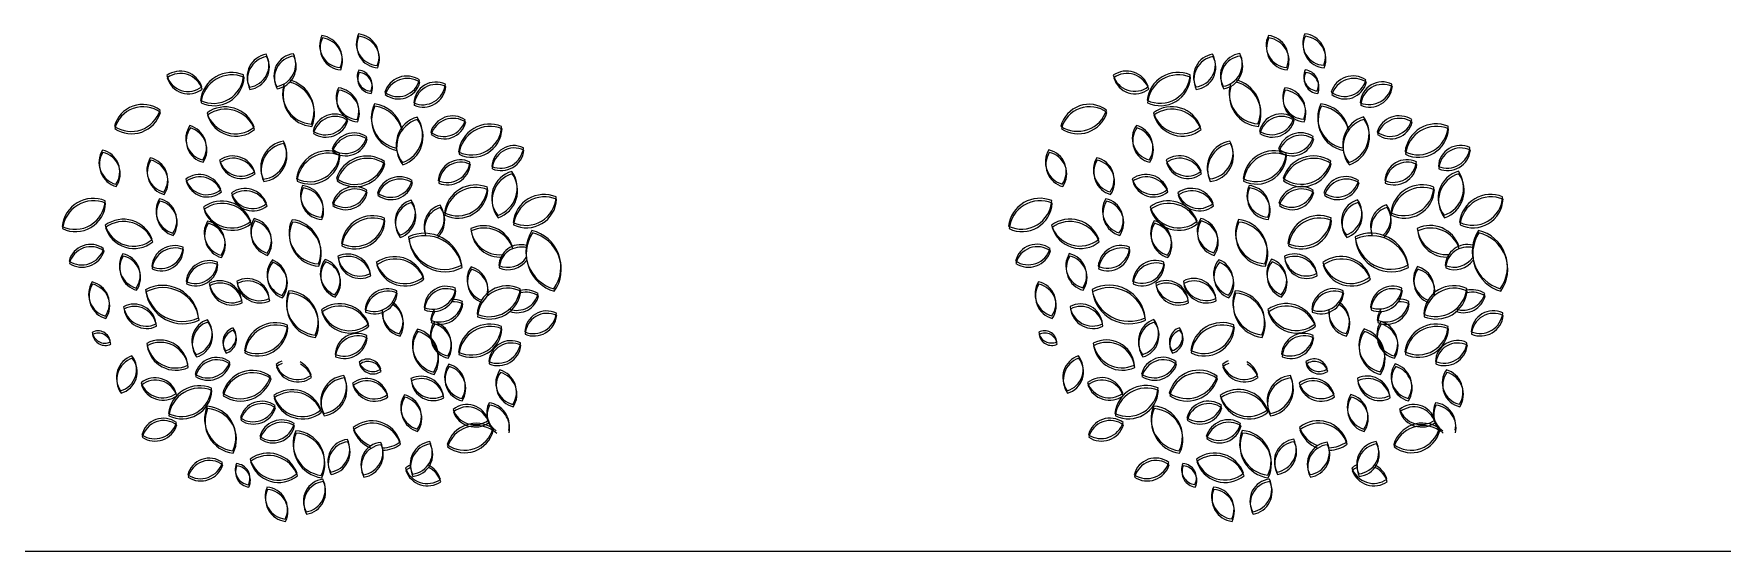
# Model space of a CAD drawing. Header units: inches. Extents: x 15 to 22798, y 21 to 21519.
# Drawn here: x 15910.4 to 16006.7, y 13372.7 to 13402.2 of the extents above; entities that cross this region are included whole.
import ezdxf

# ---------------------------------------------------------------- set-up
doc = ezdxf.new("R2010")
doc.units = ezdxf.units.IN
doc.header["$MEASUREMENT"] = 0
doc.layers.add('ARREDAMENTO', color=8, linetype='Continuous', lineweight=13)

msp = doc.modelspace()

# ---------------------------------------------------------------- linework, layer by layer
for p, q in [((14871.447, 13372.684), (16901.652, 13372.686)), ((15005.711, 13372.692), (16436.668, 13372.693)), ((15682.683, 13372.693), (16060.683, 13372.693))]:
    msp.add_line(p, q)
at = {"layer": 'ARREDAMENTO', "linetype": 'ByBlock', "lineweight": -3}
for centre, radius, start, end in [((15927.921, 13401.554), 1.26, 153.39454, 266.0501), ((15927.947, 13401.421), 1.26, 153.38515, 266.0407), ((15926.632, 13400.818), 1.31, 336.57365, 82.87099), ((15926.658, 13400.685), 1.31, 336.56425, 82.86159), ((15930.011, 13401.677), 1.26, 154.579, 267.23455), ((15930.037, 13401.544), 1.26, 154.5696, 267.22515), ((15928.738, 13400.915), 1.31, 337.75811, 84.05544), ((15928.764, 13400.781), 1.31, 337.74871, 84.04605), ((15981.921, 13401.563), 1.26, 153.39454, 266.0501), ((15981.947, 13401.421), 1.26, 153.38515, 266.0407), ((15980.632, 13400.827), 1.31, 336.57365, 82.87099), ((15980.658, 13400.685), 1.31, 336.56425, 82.86159), ((15984.011, 13401.686), 1.26, 154.579, 267.23455), ((15984.037, 13401.544), 1.26, 154.5696, 267.22515), ((15982.738, 13400.924), 1.31, 337.75811, 84.05544), ((15982.764, 13400.781), 1.31, 337.74871, 84.04605), ((15923.828, 13399.763), 1.31, 99.88175, 206.17908), ((15923.854, 13399.631), 1.31, 99.87235, 206.16969), ((15922.505, 13400.436), 1.26, 276.70264, 29.35819), ((15922.531, 13400.304), 1.26, 276.69324, 29.34879), ((15925.311, 13399.834), 1.26, 96.70264, 209.35819), ((15925.337, 13399.701), 1.26, 96.69324, 209.34879), ((15923.988, 13400.507), 1.31, 279.88175, 26.17908), ((15924.014, 13400.374), 1.31, 279.87235, 26.16969), ((15977.828, 13399.772), 1.31, 99.88175, 206.17908), ((15977.854, 13399.631), 1.31, 99.87235, 206.16969), ((15976.505, 13400.445), 1.26, 276.70264, 29.35819), ((15976.531, 13400.304), 1.26, 276.69324, 29.34879), ((15979.311, 13399.842), 1.26, 96.70264, 209.35819), ((15979.337, 13399.701), 1.26, 96.69324, 209.34879), ((15977.988, 13400.516), 1.31, 279.88175, 26.17908), ((15978.014, 13400.374), 1.31, 279.87235, 26.16969), ((15918.698, 13398.779), 1.31, 18.90131, 125.19864), ((15918.724, 13398.647), 1.31, 18.89191, 125.18924), ((15921.643, 13398.229), 1.785, 67.5372, 173.83454), ((15929.638, 13399.783), 0.833, 153.39454, 266.0501), ((15929.663, 13399.649), 0.833, 153.38515, 266.0407), ((15928.786, 13399.297), 0.866, 336.57365, 82.87099), ((15928.811, 13399.163), 0.866, 336.56425, 82.86159), ((15972.698, 13398.788), 1.31, 18.90131, 125.19864), ((15972.724, 13398.647), 1.31, 18.89191, 125.18924), ((15975.643, 13398.238), 1.785, 67.5372, 173.83454), ((15983.638, 13399.792), 0.833, 153.39454, 266.0501), ((15983.663, 13399.649), 0.833, 153.38515, 266.0407), ((15982.786, 13399.305), 0.866, 336.57365, 82.87099), ((15982.811, 13399.163), 0.866, 336.56425, 82.86159), ((15919.156, 13400.191), 1.26, 195.7222, 308.37775), ((15919.182, 13400.059), 1.26, 195.7128, 308.36835), ((15920.611, 13399.968), 1.716, 244.35809, 357.01365), ((15921.668, 13398.097), 1.785, 67.5278, 173.82514), ((15920.637, 13399.835), 1.716, 244.3487, 357.00425), ((15926.314, 13398.831), 1.765, 162.41137, 266.0501), ((15926.339, 13398.698), 1.765, 162.40197, 266.0407), ((15924.507, 13397.8), 1.836, 336.57365, 76.91637), ((15924.533, 13397.667), 1.836, 336.56425, 76.90698), ((15928.866, 13398.596), 1.26, 154.579, 267.23455), ((15928.891, 13398.462), 1.26, 154.5696, 267.22515), ((15927.592, 13397.833), 1.31, 337.75811, 84.05544), ((15927.618, 13397.7), 1.31, 337.74871, 84.04605), ((15931.63, 13398.5), 1.31, 56.45011, 162.74744), ((15931.132, 13399.898), 1.26, 233.271, 345.92655), ((15931.656, 13398.366), 1.31, 56.44071, 162.73805), ((15931.158, 13399.764), 1.26, 233.2616, 345.91716), ((15933.291, 13398.209), 1.26, 64.35809, 177.01365), ((15932.534, 13399.485), 1.31, 247.5372, 353.83454), ((15933.317, 13398.074), 1.26, 64.3487, 177.00425), ((15932.56, 13399.351), 1.31, 247.5278, 353.82514), ((15973.156, 13400.2), 1.26, 195.7222, 308.37775), ((15973.182, 13400.059), 1.26, 195.7128, 308.36835), ((15974.611, 13399.976), 1.716, 244.35809, 357.01365), ((15975.668, 13398.097), 1.785, 67.5278, 173.82514), ((15974.637, 13399.835), 1.716, 244.3487, 357.00425), ((15980.314, 13398.84), 1.765, 162.41137, 266.0501), ((15980.339, 13398.698), 1.765, 162.40197, 266.0407), ((15978.507, 13397.809), 1.836, 336.57365, 76.91637), ((15978.533, 13397.667), 1.836, 336.56425, 76.90698), ((15982.866, 13398.604), 1.26, 154.579, 267.23455), ((15982.891, 13398.462), 1.26, 154.5696, 267.22515), ((15981.592, 13397.842), 1.31, 337.75811, 84.05544), ((15981.618, 13397.7), 1.31, 337.74871, 84.04605), ((15985.63, 13398.509), 1.31, 56.45011, 162.74744), ((15985.132, 13399.907), 1.26, 233.271, 345.92655), ((15985.656, 13398.366), 1.31, 56.44071, 162.73805), ((15985.158, 13399.764), 1.26, 233.2616, 345.91716), ((15987.291, 13398.218), 1.26, 64.35809, 177.01365), ((15986.534, 13399.494), 1.31, 247.5372, 353.83454), ((15987.317, 13398.074), 1.26, 64.3487, 177.00425), ((15986.56, 13399.351), 1.31, 247.5278, 353.82514), ((15916.562, 13396.532), 1.66, 53.271, 165.92655), ((15916.587, 13396.4), 1.66, 53.2616, 165.91716), ((15921.274, 13396.295), 1.756, 20.00529, 126.30263), ((15931.366, 13397.434), 1.763, 153.39454, 259.26151), ((15931.391, 13397.3), 1.763, 153.38515, 259.25212), ((15929.562, 13396.405), 1.833, 14.26801, 82.87099), ((15929.588, 13396.271), 1.833, 14.25861, 82.86159), ((15970.562, 13396.541), 1.66, 53.271, 165.92655), ((15970.587, 13396.4), 1.66, 53.2616, 165.91716), ((15975.274, 13396.304), 1.756, 20.00529, 126.30263), ((15985.366, 13397.443), 1.763, 153.39454, 259.26151), ((15985.391, 13397.3), 1.763, 153.38515, 259.25212), ((15983.562, 13396.413), 1.833, 14.26801, 82.87099), ((15983.588, 13396.271), 1.833, 14.25861, 82.86159), ((15915.906, 13398.374), 1.726, 236.45011, 342.74744), ((15915.931, 13398.243), 1.726, 236.44071, 342.73805), ((15921.851, 13398.199), 1.688, 196.82618, 309.48174), ((15921.3, 13396.163), 1.756, 19.99589, 126.29323), ((15921.876, 13398.067), 1.688, 196.81678, 309.47234), ((15927.512, 13396.378), 1.26, 54.45545, 167.11101), ((15926.986, 13397.766), 1.31, 237.63456, 343.9319), ((15927.538, 13396.245), 1.26, 54.44606, 167.10161), ((15927.011, 13397.633), 1.31, 237.62516, 343.9225), ((15932.67, 13395.892), 1.643, 105.86302, 218.51857), ((15932.695, 13395.758), 1.643, 105.85362, 218.50918), ((15930.826, 13396.484), 1.709, 289.04213, 35.33947), ((15930.852, 13396.35), 1.709, 289.03273, 35.33007), ((15934.247, 13396.222), 1.31, 56.45011, 162.74744), ((15933.749, 13397.621), 1.26, 233.271, 345.92655), ((15934.272, 13396.088), 1.31, 56.44071, 162.73805), ((15933.774, 13397.486), 1.26, 233.2616, 345.91716), ((15936.362, 13395.287), 1.785, 67.5372, 173.83454), ((15969.906, 13398.383), 1.726, 236.45011, 342.74744), ((15969.931, 13398.243), 1.726, 236.44071, 342.73805), ((15975.851, 13398.208), 1.688, 196.82618, 309.48174), ((15975.3, 13396.163), 1.756, 19.99589, 126.29323), ((15975.876, 13398.067), 1.688, 196.81678, 309.47234), ((15981.512, 13396.387), 1.26, 54.45545, 167.11101), ((15980.986, 13397.775), 1.31, 237.63456, 343.9319), ((15981.538, 13396.245), 1.26, 54.44606, 167.10161), ((15981.011, 13397.633), 1.31, 237.62516, 343.9225), ((15986.67, 13395.901), 1.643, 105.86302, 218.51857), ((15986.695, 13395.758), 1.643, 105.85362, 218.50918), ((15984.826, 13396.493), 1.709, 289.04213, 35.33947), ((15984.852, 13396.35), 1.709, 289.03273, 35.33007), ((15988.247, 13396.231), 1.31, 56.45011, 162.74744), ((15987.749, 13397.63), 1.26, 233.271, 345.92655), ((15988.272, 13396.088), 1.31, 56.44071, 162.73805), ((15987.774, 13397.486), 1.26, 233.2616, 345.91716), ((15990.362, 13395.296), 1.785, 67.5372, 173.83454), ((15920.284, 13396.248), 1.26, 144.23455, 256.8901), ((15920.309, 13396.116), 1.26, 144.22515, 256.88071), ((15918.894, 13395.727), 1.31, 327.41366, 73.711), ((15918.919, 13395.595), 1.31, 327.40426, 73.7016), ((15924.831, 13394.578), 1.532, 98.77776, 205.0751), ((15923.3, 13395.395), 1.473, 275.59865, 28.25421), ((15928.627, 13395.252), 1.31, 56.45011, 162.74744), ((15928.13, 13396.65), 1.26, 233.271, 345.92655), ((15928.653, 13395.119), 1.31, 56.44071, 162.73805), ((15928.155, 13396.517), 1.26, 233.2616, 345.91716), ((15935.33, 13397.025), 1.716, 244.35809, 357.01365), ((15936.387, 13395.152), 1.785, 67.5278, 173.82514), ((15935.355, 13396.891), 1.716, 244.3487, 357.00425), ((15974.284, 13396.257), 1.26, 144.23455, 256.8901), ((15974.309, 13396.116), 1.26, 144.22515, 256.88071), ((15972.894, 13395.736), 1.31, 327.41366, 73.711), ((15972.919, 13395.595), 1.31, 327.40426, 73.7016), ((15978.831, 13394.587), 1.532, 98.77776, 205.0751), ((15977.3, 13395.404), 1.473, 275.59865, 28.25421), ((15982.627, 13395.261), 1.31, 56.45011, 162.74744), ((15982.13, 13396.659), 1.26, 233.271, 345.92655), ((15982.653, 13395.119), 1.31, 56.44071, 162.73805), ((15982.155, 13396.517), 1.26, 233.2616, 345.91716), ((15989.33, 13397.034), 1.716, 244.35809, 357.01365), ((15990.387, 13395.152), 1.785, 67.5278, 173.82514), ((15989.355, 13396.891), 1.716, 244.3487, 357.00425), ((15915.379, 13394.896), 1.31, 148.24221, 254.53955), ((15915.404, 13394.765), 1.31, 148.23281, 254.53015), ((15913.997, 13394.355), 1.26, 325.0631, 77.71865), ((15914.022, 13394.224), 1.26, 325.0537, 77.70926), ((15918.113, 13394.449), 1.31, 148.24221, 254.53955), ((15916.731, 13393.908), 1.26, 325.0631, 77.71865), ((15921.711, 13393.942), 1.31, 18.90131, 125.19864), ((15921.736, 13393.81), 1.31, 18.89191, 125.18924), ((15924.856, 13394.446), 1.532, 98.76836, 205.0657), ((15923.325, 13395.263), 1.473, 275.58925, 28.24481), ((15927.12, 13393.755), 1.785, 67.5372, 173.83454), ((15926.088, 13395.494), 1.716, 244.35809, 357.01365), ((15927.145, 13393.622), 1.785, 67.5278, 173.82514), ((15926.113, 13395.361), 1.716, 244.3487, 357.00425), ((15929.355, 13393.435), 1.809, 56.45011, 162.74744), ((15937.746, 13394.583), 1.26, 64.35809, 177.01365), ((15936.989, 13395.859), 1.31, 247.5372, 353.83454), ((15937.771, 13394.448), 1.26, 64.3487, 177.00425), ((15937.014, 13395.724), 1.31, 247.5278, 353.82514), ((15969.379, 13394.905), 1.31, 148.24221, 254.53955), ((15969.404, 13394.765), 1.31, 148.23281, 254.53015), ((15967.997, 13394.364), 1.26, 325.0631, 77.71865), ((15968.022, 13394.224), 1.26, 325.0537, 77.70926), ((15972.113, 13394.458), 1.31, 148.24221, 254.53955), ((15970.73, 13393.917), 1.26, 325.0631, 77.71865), ((15975.711, 13393.951), 1.31, 18.90131, 125.19864), ((15975.736, 13393.81), 1.31, 18.89191, 125.18924), ((15978.856, 13394.446), 1.532, 98.76836, 205.0657), ((15977.325, 13395.263), 1.473, 275.58925, 28.24481), ((15981.12, 13393.764), 1.785, 67.5372, 173.83454), ((15980.088, 13395.503), 1.716, 244.35809, 357.01365), ((15981.145, 13393.622), 1.785, 67.5278, 173.82514), ((15980.113, 13395.361), 1.716, 244.3487, 357.00425), ((15983.355, 13393.444), 1.809, 56.45011, 162.74744), ((15991.746, 13394.591), 1.26, 64.35809, 177.01365), ((15990.989, 13395.868), 1.31, 247.5372, 353.83454), ((15991.771, 13394.448), 1.26, 64.3487, 177.00425), ((15991.014, 13395.724), 1.31, 247.5278, 353.82514), ((15918.138, 13394.317), 1.31, 148.23281, 254.53015), ((15916.755, 13393.776), 1.26, 325.0537, 77.70926), ((15919.798, 13392.878), 1.31, 20.00529, 126.30263), ((15922.169, 13395.354), 1.26, 195.7222, 308.37775), ((15922.194, 13395.222), 1.26, 195.7128, 308.36835), ((15928.668, 13395.366), 1.739, 233.271, 345.92655), ((15929.38, 13393.302), 1.809, 56.44071, 162.73805), ((15928.693, 13395.232), 1.739, 233.2616, 345.91716), ((15934.69, 13393.767), 1.26, 64.35809, 177.01365), ((15933.933, 13395.044), 1.31, 247.5372, 353.83454), ((15934.715, 13393.633), 1.26, 64.3487, 177.00425), ((15933.958, 13394.909), 1.31, 247.5278, 353.82514), ((15938.061, 13392.842), 1.586, 105.86302, 218.51857), ((15938.086, 13392.707), 1.586, 105.85362, 218.50918), ((15936.282, 13393.414), 1.649, 289.04213, 35.33947), ((15936.307, 13393.279), 1.649, 289.03273, 35.33007), ((15972.138, 13394.317), 1.31, 148.23281, 254.53015), ((15970.755, 13393.776), 1.26, 325.0537, 77.70926), ((15973.798, 13392.887), 1.31, 20.00529, 126.30263), ((15976.169, 13395.363), 1.26, 195.7222, 308.37775), ((15976.194, 13395.222), 1.26, 195.7128, 308.36835), ((15982.668, 13395.375), 1.739, 233.271, 345.92655), ((15983.38, 13393.302), 1.809, 56.44071, 162.73805), ((15982.693, 13395.232), 1.739, 233.2616, 345.91716), ((15988.69, 13393.776), 1.26, 64.35809, 177.01365), ((15987.933, 13395.053), 1.31, 247.5372, 353.83454), ((15988.715, 13393.633), 1.26, 64.3487, 177.00425), ((15987.958, 13394.909), 1.31, 247.5278, 353.82514), ((15992.061, 13392.851), 1.586, 105.86302, 218.51857), ((15992.086, 13392.707), 1.586, 105.85362, 218.50918), ((15990.282, 13393.423), 1.649, 289.04213, 35.33947), ((15990.307, 13393.279), 1.649, 289.03273, 35.33007), ((15920.228, 13394.299), 1.26, 196.82618, 309.48174), ((15919.823, 13392.746), 1.31, 19.99589, 126.29323), ((15920.253, 13394.167), 1.26, 196.81678, 309.47234), ((15922.403, 13392.084), 1.31, 20.00529, 126.30263), ((15922.427, 13391.952), 1.31, 19.99589, 126.29323), ((15926.827, 13393.015), 1.26, 154.579, 267.23455), ((15926.852, 13392.882), 1.26, 154.5696, 267.22515), ((15925.553, 13392.253), 1.31, 337.75811, 84.05544), ((15925.578, 13392.12), 1.31, 337.74871, 84.04605), ((15928.65, 13392.189), 1.31, 57.63456, 163.9319), ((15928.124, 13393.577), 1.26, 234.45545, 347.11101), ((15928.675, 13392.055), 1.31, 57.62516, 163.9225), ((15931.212, 13392.752), 1.31, 56.45011, 162.74744), ((15930.714, 13394.151), 1.26, 233.271, 345.92655), ((15931.236, 13392.618), 1.31, 56.44071, 162.73805), ((15930.739, 13394.017), 1.26, 233.2616, 345.91716), ((15935.555, 13391.81), 1.785, 67.5372, 173.83454), ((15934.523, 13393.548), 1.716, 244.35809, 357.01365), ((15935.579, 13391.675), 1.785, 67.5278, 173.82514), ((15934.548, 13393.414), 1.716, 244.3487, 357.00425), ((15974.228, 13394.308), 1.26, 196.82618, 309.48174), ((15973.823, 13392.746), 1.31, 19.99589, 126.29323), ((15974.253, 13394.167), 1.26, 196.81678, 309.47234), ((15976.403, 13392.093), 1.31, 20.00529, 126.30263), ((15976.427, 13391.952), 1.31, 19.99589, 126.29323), ((15980.827, 13393.024), 1.26, 154.579, 267.23455), ((15980.852, 13392.882), 1.26, 154.5696, 267.22515), ((15979.553, 13392.261), 1.31, 337.75811, 84.05544), ((15979.578, 13392.12), 1.31, 337.74871, 84.04605), ((15982.65, 13392.198), 1.31, 57.63456, 163.9319), ((15982.124, 13393.586), 1.26, 234.45545, 347.11101), ((15982.675, 13392.055), 1.31, 57.62516, 163.9225), ((15985.212, 13392.761), 1.31, 56.45011, 162.74744), ((15984.714, 13394.16), 1.26, 233.271, 345.92655), ((15985.236, 13392.618), 1.31, 56.44071, 162.73805), ((15984.739, 13394.017), 1.26, 233.2616, 345.91716), ((15989.555, 13391.818), 1.785, 67.5372, 173.83454), ((15988.523, 13393.557), 1.716, 244.35809, 357.01365), ((15989.579, 13391.675), 1.785, 67.5278, 173.82514), ((15988.548, 13393.414), 1.716, 244.3487, 357.00425), ((15913.745, 13391.04), 1.785, 67.5372, 173.83454), ((15912.713, 13392.779), 1.716, 244.35809, 357.01365), ((15913.769, 13390.909), 1.785, 67.5278, 173.82514), ((15912.738, 13392.648), 1.716, 244.3487, 357.00425), ((15918.634, 13392.112), 1.31, 148.24221, 254.53955), ((15918.659, 13391.98), 1.31, 148.23281, 254.53015), ((15917.252, 13391.571), 1.26, 325.0631, 77.71865), ((15917.277, 13391.439), 1.26, 325.0537, 77.70926), ((15921.078, 13390.922), 1.756, 20.00529, 126.30263), ((15921.655, 13392.825), 1.688, 196.82618, 309.48174), ((15921.103, 13390.789), 1.756, 19.99589, 126.29323), ((15922.833, 13393.505), 1.26, 196.82618, 309.48174), ((15922.858, 13393.373), 1.26, 196.81678, 309.47234), ((15928.149, 13393.443), 1.26, 234.44606, 347.10161), ((15932.224, 13391.517), 1.26, 105.81424, 218.46979), ((15932.248, 13391.383), 1.26, 105.80484, 218.46039), ((15930.811, 13391.973), 1.31, 288.99335, 35.29068), ((15930.836, 13391.839), 1.31, 288.98395, 35.28129), ((15933.879, 13391.233), 1.26, 105.86302, 198.52336), ((15933.904, 13391.099), 1.26, 105.85362, 198.51397), ((15932.466, 13391.687), 1.31, 312.16657, 35.33947), ((15932.491, 13391.553), 1.31, 312.15718, 35.33007), ((15939.474, 13391.264), 1.785, 67.5372, 173.83454), ((15938.442, 13393.002), 1.716, 244.35809, 357.01365), ((15939.498, 13391.129), 1.785, 67.5278, 173.82514), ((15938.467, 13392.867), 1.716, 244.3487, 357.00425), ((15967.745, 13391.049), 1.785, 67.5372, 173.83454), ((15966.713, 13392.788), 1.716, 244.35809, 357.01365), ((15967.769, 13390.909), 1.785, 67.5278, 173.82514), ((15966.738, 13392.648), 1.716, 244.3487, 357.00425), ((15972.634, 13392.121), 1.31, 148.24221, 254.53955), ((15972.659, 13391.98), 1.31, 148.23281, 254.53015), ((15971.252, 13391.58), 1.26, 325.0631, 77.71865), ((15971.277, 13391.439), 1.26, 325.0537, 77.70926), ((15975.078, 13390.93), 1.756, 20.00529, 126.30263), ((15975.655, 13392.834), 1.688, 196.82618, 309.48174), ((15975.103, 13390.789), 1.756, 19.99589, 126.29323), ((15976.833, 13393.514), 1.26, 196.82618, 309.48174), ((15976.858, 13393.373), 1.26, 196.81678, 309.47234), ((15982.149, 13393.443), 1.26, 234.44606, 347.10161), ((15986.224, 13391.526), 1.26, 105.81424, 218.46979), ((15986.248, 13391.383), 1.26, 105.80484, 218.46039), ((15984.811, 13391.982), 1.31, 288.99335, 35.29068), ((15984.836, 13391.839), 1.31, 288.98395, 35.28129), ((15987.879, 13391.242), 1.26, 105.86302, 198.52336), ((15987.904, 13391.099), 1.26, 105.85362, 198.51397), ((15986.466, 13391.696), 1.31, 312.16657, 35.33947), ((15986.491, 13391.553), 1.31, 312.15718, 35.33007), ((15993.474, 13391.273), 1.785, 67.5372, 173.83454), ((15992.442, 13393.011), 1.716, 244.35809, 357.01365), ((15993.498, 13391.129), 1.785, 67.5278, 173.82514), ((15992.467, 13392.867), 1.716, 244.3487, 357.00425), ((15915.463, 13389.881), 1.756, 20.00529, 126.30263), ((15916.04, 13391.785), 1.688, 196.82618, 309.48174), ((15915.488, 13389.75), 1.756, 19.99589, 126.29323), ((15921.679, 13392.693), 1.688, 196.81678, 309.47234), ((15921.383, 13390.847), 1.31, 148.24221, 254.53955), ((15921.408, 13390.714), 1.31, 148.23281, 254.53015), ((15920.001, 13390.305), 1.26, 325.0631, 77.71865), ((15920.025, 13390.173), 1.26, 325.0537, 77.70926), ((15924.036, 13390.967), 1.31, 147.41366, 253.711), ((15924.06, 13390.834), 1.31, 147.40426, 253.7016), ((15922.646, 13390.446), 1.26, 324.23455, 76.8901), ((15922.67, 13390.313), 1.26, 324.22515, 76.88071), ((15926.68, 13390.854), 1.767, 154.579, 267.23455), ((15926.704, 13390.721), 1.767, 154.5696, 267.22515), ((15924.894, 13389.785), 1.837, 337.75811, 84.05544), ((15924.918, 13389.652), 1.837, 337.74871, 84.04605), ((15929.682, 13390.056), 1.785, 67.5372, 173.83454), ((15928.65, 13391.795), 1.716, 244.35809, 357.01365), ((15929.706, 13389.923), 1.785, 67.5278, 173.82514), ((15928.674, 13391.661), 1.716, 244.3487, 357.00425), ((15936.022, 13389.543), 1.727, 18.4829, 115.21592), ((15969.463, 13389.89), 1.756, 20.00529, 126.30263), ((15970.04, 13391.794), 1.688, 196.82618, 309.48174), ((15969.488, 13389.75), 1.756, 19.99589, 126.29323), ((15975.679, 13392.693), 1.688, 196.81678, 309.47234), ((15975.383, 13390.856), 1.31, 148.24221, 254.53955), ((15975.408, 13390.714), 1.31, 148.23281, 254.53015), ((15974.001, 13390.314), 1.26, 325.0631, 77.71865), ((15974.025, 13390.173), 1.26, 325.0537, 77.70926), ((15978.036, 13390.976), 1.31, 147.41366, 253.711), ((15978.06, 13390.834), 1.31, 147.40426, 253.7016), ((15976.646, 13390.454), 1.26, 324.23455, 76.8901), ((15976.67, 13390.313), 1.26, 324.22515, 76.88071), ((15980.68, 13390.863), 1.767, 154.579, 267.23455), ((15980.704, 13390.721), 1.767, 154.5696, 267.22515), ((15978.894, 13389.793), 1.837, 337.75811, 84.05544), ((15978.918, 13389.652), 1.837, 337.74871, 84.04605), ((15983.682, 13390.065), 1.785, 67.5372, 173.83454), ((15982.65, 13391.804), 1.716, 244.35809, 357.01365), ((15983.706, 13389.923), 1.785, 67.5278, 173.82514), ((15982.674, 13391.661), 1.716, 244.3487, 357.00425), ((15990.022, 13389.552), 1.727, 18.4829, 115.21592), ((15916.064, 13391.654), 1.688, 196.81678, 309.47234), ((15932.646, 13388.69), 2.144, 8.8698, 115.16714), ((15933.786, 13390.834), 2.061, 185.69069, 298.34625), ((15932.67, 13388.556), 2.144, 8.8604, 115.15774), ((15933.81, 13390.7), 2.061, 185.6813, 298.33685), ((15936.938, 13391.271), 1.66, 185.73948, 275.1403), ((15936.046, 13389.409), 1.727, 18.4735, 115.20652), ((15936.963, 13391.137), 1.66, 185.73008, 275.13091), ((15940.645, 13389.792), 2.22, 147.41366, 253.711), ((15940.669, 13389.657), 2.22, 147.40426, 253.7016), ((15938.29, 13388.909), 2.135, 324.23455, 76.8901), ((15938.314, 13388.774), 2.135, 324.22515, 76.88071), ((15970.064, 13391.654), 1.688, 196.81678, 309.47234), ((15986.646, 13388.699), 2.144, 8.8698, 115.16714), ((15987.786, 13390.843), 2.061, 185.69069, 298.34625), ((15986.67, 13388.556), 2.144, 8.8604, 115.15774), ((15987.81, 13390.7), 2.061, 185.6813, 298.33685), ((15990.938, 13391.28), 1.66, 185.73948, 275.1403), ((15990.046, 13389.409), 1.727, 18.4735, 115.20652), ((15990.963, 13391.137), 1.66, 185.73008, 275.13091), ((15994.645, 13389.801), 2.22, 147.41366, 253.711), ((15994.669, 13389.657), 2.22, 147.40426, 253.7016), ((15992.29, 13388.918), 2.135, 324.23455, 76.8901), ((15992.314, 13388.774), 2.135, 324.22515, 76.88071), ((15913.584, 13388.941), 1.26, 53.271, 165.92655), ((15913.086, 13390.339), 1.31, 236.45011, 342.74744), ((15913.608, 13388.81), 1.26, 53.2616, 165.91716), ((15913.11, 13390.208), 1.31, 236.44071, 342.73805), ((15916.544, 13388.975), 1.31, 148.24221, 254.53955), ((15916.568, 13388.844), 1.31, 148.23281, 254.53015), ((15915.162, 13388.434), 1.26, 325.0631, 77.71865), ((15915.186, 13388.303), 1.26, 325.0537, 77.70926), ((15918.386, 13388.822), 1.31, 68.36575, 174.66309), ((15917.61, 13390.087), 1.26, 245.18664, 357.8422), ((15918.41, 13388.69), 1.31, 68.35636, 174.65369), ((15917.634, 13389.956), 1.26, 245.17725, 357.8328), ((15928.007, 13388.539), 1.31, 141.92015, 248.21748), ((15926.573, 13388.153), 1.26, 318.74104, 71.39659), ((15928.259, 13388.339), 1.31, 8.8698, 115.16714), ((15928.956, 13389.65), 1.26, 185.69069, 298.34625), ((15928.283, 13388.206), 1.31, 8.8604, 115.15774), ((15928.98, 13389.516), 1.26, 185.6813, 298.33685), ((15930.934, 13387.746), 1.756, 20.00529, 126.30263), ((15930.958, 13387.612), 1.756, 19.99589, 126.29323), ((15938.14, 13388.926), 1.26, 75.61321, 177.01365), ((15937.382, 13390.202), 1.31, 247.5372, 324.70601), ((15938.164, 13388.791), 1.26, 75.60381, 177.00425), ((15967.584, 13388.949), 1.26, 53.271, 165.92655), ((15967.086, 13390.348), 1.31, 236.45011, 342.74744), ((15967.608, 13388.81), 1.26, 53.2616, 165.91716), ((15967.11, 13390.208), 1.31, 236.44071, 342.73805), ((15970.544, 13388.984), 1.31, 148.24221, 254.53955), ((15970.568, 13388.844), 1.31, 148.23281, 254.53015), ((15969.162, 13388.443), 1.26, 325.0631, 77.71865), ((15969.186, 13388.303), 1.26, 325.0537, 77.70926), ((15972.386, 13388.831), 1.31, 68.36575, 174.66309), ((15971.61, 13390.096), 1.26, 245.18664, 357.8422), ((15972.41, 13388.69), 1.31, 68.35636, 174.65369), ((15971.634, 13389.956), 1.26, 245.17725, 357.8328), ((15982.007, 13388.548), 1.31, 141.92015, 248.21748), ((15980.573, 13388.162), 1.26, 318.74104, 71.39659), ((15982.259, 13388.348), 1.31, 8.8698, 115.16714), ((15982.956, 13389.659), 1.26, 185.69069, 298.34625), ((15982.283, 13388.206), 1.31, 8.8604, 115.15774), ((15982.98, 13389.516), 1.26, 185.6813, 298.33685), ((15984.934, 13387.755), 1.756, 20.00529, 126.30263), ((15984.958, 13387.612), 1.756, 19.99589, 126.29323), ((15992.14, 13388.935), 1.26, 75.61321, 177.01365), ((15991.382, 13390.211), 1.31, 247.5372, 324.70601), ((15992.164, 13388.791), 1.26, 75.60381, 177.00425), ((15920.35, 13387.965), 1.31, 68.36575, 174.66309), ((15919.574, 13389.23), 1.26, 245.18664, 357.8422), ((15920.374, 13387.833), 1.31, 68.35636, 174.65369), ((15919.598, 13389.098), 1.26, 245.17725, 357.8328), ((15924.918, 13388.484), 1.26, 138.74104, 251.39659), ((15924.942, 13388.351), 1.26, 138.73164, 251.38719), ((15923.485, 13388.098), 1.31, 321.92015, 68.21748), ((15923.509, 13387.965), 1.31, 321.91075, 68.20809), ((15928.031, 13388.406), 1.31, 141.91075, 248.20809), ((15926.597, 13388.02), 1.26, 318.73164, 71.38719), ((15931.511, 13389.65), 1.688, 196.82618, 309.48174), ((15931.535, 13389.516), 1.688, 196.81678, 309.47234), ((15936.33, 13388.203), 1.26, 145.0631, 250.1681), ((15936.354, 13388.069), 1.26, 145.0537, 250.15871), ((15934.948, 13387.662), 1.31, 348.96108, 74.53955), ((15934.971, 13387.527), 1.31, 348.95168, 74.53015), ((15937.407, 13390.067), 1.31, 247.5278, 324.69661), ((15974.35, 13387.974), 1.31, 68.36575, 174.66309), ((15973.574, 13389.239), 1.26, 245.18664, 357.8422), ((15974.374, 13387.833), 1.31, 68.35636, 174.65369), ((15973.598, 13389.098), 1.26, 245.17725, 357.8328), ((15978.918, 13388.493), 1.26, 138.74104, 251.39659), ((15978.942, 13388.351), 1.26, 138.73164, 251.38719), ((15977.485, 13388.107), 1.31, 321.92015, 68.21748), ((15977.509, 13387.965), 1.31, 321.91075, 68.20809), ((15982.031, 13388.406), 1.31, 141.91075, 248.20809), ((15980.597, 13388.02), 1.26, 318.73164, 71.38719), ((15985.511, 13389.659), 1.688, 196.82618, 309.48174), ((15985.535, 13389.516), 1.688, 196.81678, 309.47234), ((15990.33, 13388.212), 1.26, 145.0631, 250.1681), ((15990.354, 13388.069), 1.26, 145.0537, 250.15871), ((15988.948, 13387.671), 1.31, 348.96108, 74.53955), ((15988.971, 13387.527), 1.31, 348.95168, 74.53015), ((15991.407, 13390.067), 1.31, 247.5278, 324.69661), ((15914.788, 13387.369), 1.31, 148.24221, 254.53955), ((15914.811, 13387.238), 1.31, 148.23281, 254.53015), ((15913.405, 13386.827), 1.26, 325.0631, 77.71865), ((15913.429, 13386.696), 1.26, 325.0537, 77.70926), ((15917.706, 13385.803), 2.061, 5.69069, 118.34625), ((15918.845, 13387.948), 2.144, 188.8698, 295.16714), ((15917.729, 13385.671), 2.061, 5.6813, 118.33685), ((15918.869, 13387.816), 2.144, 188.8604, 295.15774), ((15920.961, 13386.868), 1.26, 5.69069, 118.34625), ((15921.658, 13388.179), 1.31, 188.8698, 295.16714), ((15920.985, 13386.736), 1.26, 5.6813, 118.33685), ((15921.682, 13388.047), 1.31, 188.8604, 295.15774), ((15922.536, 13386.987), 1.26, 5.69069, 118.34625), ((15923.232, 13388.298), 1.31, 188.8698, 295.16714), ((15922.56, 13386.855), 1.26, 5.6813, 118.33685), ((15923.256, 13388.166), 1.31, 188.8604, 295.15774), ((15926.598, 13386.853), 1.837, 157.75811, 264.05544), ((15926.622, 13386.72), 1.837, 157.74871, 264.04605), ((15924.812, 13385.783), 1.767, 334.579, 87.23455), ((15924.835, 13385.651), 1.767, 334.5696, 87.22515), ((15930.519, 13386.407), 1.26, 64.35809, 177.01365), ((15929.762, 13387.683), 1.31, 247.5372, 353.83454), ((15930.543, 13386.273), 1.26, 64.3487, 177.00425), ((15929.786, 13387.55), 1.31, 247.5278, 353.82514), ((15933.882, 13386.55), 1.26, 65.18664, 177.8422), ((15933.106, 13387.815), 1.31, 248.36575, 354.66309), ((15933.905, 13386.416), 1.26, 65.17725, 177.8328), ((15933.13, 13387.681), 1.31, 248.35636, 354.65369), ((15937.365, 13386.121), 1.716, 64.35809, 177.01365), ((15936.333, 13387.859), 1.785, 247.5372, 353.83454), ((15937.388, 13385.986), 1.716, 64.3487, 177.00425), ((15936.357, 13387.725), 1.785, 247.5278, 353.82514), ((15938.406, 13386.298), 1.31, 56.45011, 103.74888), ((15938.429, 13386.163), 1.31, 56.44071, 103.73949), ((15968.788, 13387.378), 1.31, 148.24221, 254.53955), ((15968.811, 13387.238), 1.31, 148.23281, 254.53015), ((15967.405, 13386.836), 1.26, 325.0631, 77.71865), ((15967.429, 13386.696), 1.26, 325.0537, 77.70926), ((15971.706, 13385.812), 2.061, 5.69069, 118.34625), ((15972.845, 13387.956), 2.144, 188.8698, 295.16714), ((15971.729, 13385.671), 2.061, 5.6813, 118.33685), ((15972.869, 13387.816), 2.144, 188.8604, 295.15774), ((15974.961, 13386.877), 1.26, 5.69069, 118.34625), ((15975.658, 13388.188), 1.31, 188.8698, 295.16714), ((15974.985, 13386.736), 1.26, 5.6813, 118.33685), ((15975.682, 13388.047), 1.31, 188.8604, 295.15774), ((15976.536, 13386.996), 1.26, 5.69069, 118.34625), ((15977.232, 13388.307), 1.31, 188.8698, 295.16714), ((15976.56, 13386.855), 1.26, 5.6813, 118.33685), ((15977.256, 13388.166), 1.31, 188.8604, 295.15774), ((15980.598, 13386.862), 1.837, 157.75811, 264.05544), ((15980.622, 13386.72), 1.837, 157.74871, 264.04605), ((15978.812, 13385.792), 1.767, 334.579, 87.23455), ((15978.835, 13385.651), 1.767, 334.5696, 87.22515), ((15984.519, 13386.416), 1.26, 64.35809, 177.01365), ((15983.762, 13387.692), 1.31, 247.5372, 353.83454), ((15984.543, 13386.273), 1.26, 64.3487, 177.00425), ((15983.786, 13387.55), 1.31, 247.5278, 353.82514), ((15987.882, 13386.559), 1.26, 65.18664, 177.8422), ((15987.106, 13387.824), 1.31, 248.36575, 354.66309), ((15987.905, 13386.416), 1.26, 65.17725, 177.8328), ((15987.13, 13387.681), 1.31, 248.35636, 354.65369), ((15991.365, 13386.13), 1.716, 64.35809, 177.01365), ((15990.333, 13387.868), 1.785, 247.5372, 353.83454), ((15991.388, 13385.986), 1.716, 64.3487, 177.00425), ((15990.357, 13387.725), 1.785, 247.5278, 353.82514), ((15992.406, 13386.307), 1.31, 56.45011, 103.74888), ((15992.429, 13386.163), 1.31, 56.44071, 103.73949), ((15916.072, 13385.532), 1.26, 5.69069, 118.34625), ((15916.769, 13386.843), 1.31, 188.8698, 295.16714), ((15916.096, 13385.4), 1.26, 5.6813, 118.33685), ((15916.793, 13386.711), 1.31, 188.8604, 295.15774), ((15927.802, 13385.059), 1.756, 20.00529, 126.30263), ((15928.379, 13386.962), 1.688, 196.82618, 309.48174), ((15927.826, 13384.925), 1.756, 19.99589, 126.29323), ((15931.49, 13386.332), 1.26, 174.06893, 257.71865), ((15930.108, 13385.791), 1.31, 328.24221, 57.61227), ((15930.132, 13385.657), 1.31, 328.23281, 57.60287), ((15933.503, 13387.082), 1.31, 247.5372, 353.83454), ((15934.26, 13385.806), 1.26, 146.02467, 177.01365), ((15933.527, 13386.948), 1.31, 247.5278, 353.82514), ((15934.26, 13385.806), 1.26, 64.35809, 93.73425), ((15934.284, 13385.671), 1.26, 64.3487, 93.72486), ((15937.908, 13387.697), 1.26, 250.9353, 345.92655), ((15937.932, 13387.562), 1.26, 250.9259, 345.91716), ((15970.072, 13385.541), 1.26, 5.69069, 118.34625), ((15970.769, 13386.852), 1.31, 188.8698, 295.16714), ((15970.096, 13385.4), 1.26, 5.6813, 118.33685), ((15970.793, 13386.711), 1.31, 188.8604, 295.15774), ((15981.802, 13385.067), 1.756, 20.00529, 126.30263), ((15982.379, 13386.971), 1.688, 196.82618, 309.48174), ((15981.826, 13384.925), 1.756, 19.99589, 126.29323), ((15985.49, 13386.341), 1.26, 174.06893, 257.71865), ((15984.108, 13385.799), 1.31, 328.24221, 57.61227), ((15984.132, 13385.657), 1.31, 328.23281, 57.60287), ((15987.503, 13387.091), 1.31, 247.5372, 353.83454), ((15988.26, 13385.814), 1.26, 146.02467, 177.01365), ((15987.527, 13386.948), 1.31, 247.5278, 353.82514), ((15988.26, 13385.814), 1.26, 64.35809, 93.73425), ((15988.284, 13385.671), 1.26, 64.3487, 93.72486), ((15991.908, 13387.706), 1.26, 250.9353, 345.92655), ((15991.932, 13387.562), 1.26, 250.9259, 345.91716), ((15920.68, 13384.665), 1.31, 108.99335, 215.29068), ((15920.704, 13384.532), 1.31, 108.98395, 215.28129), ((15919.267, 13385.12), 1.26, 285.81424, 38.46979), ((15919.291, 13384.988), 1.26, 285.80484, 38.46039), ((15924.142, 13383.943), 1.785, 67.5372, 173.83454), ((15923.11, 13385.682), 1.716, 244.35809, 357.01365), ((15924.165, 13383.81), 1.785, 67.5278, 173.82514), ((15928.402, 13386.829), 1.688, 196.81678, 309.47234), ((15931.514, 13386.198), 1.26, 174.05953, 257.70926), ((15934.239, 13385.066), 1.26, 145.0631, 257.71865), ((15934.263, 13384.932), 1.26, 145.0537, 257.70926), ((15934.284, 13385.671), 1.26, 146.01527, 177.00425), ((15932.857, 13384.525), 1.31, 328.24221, 74.53955), ((15932.88, 13384.391), 1.31, 328.23281, 74.53015), ((15936.357, 13383.865), 1.785, 67.5372, 173.83454), ((15935.326, 13385.603), 1.716, 244.35809, 357.01365), ((15936.381, 13383.73), 1.785, 67.5278, 173.82514), ((15939.62, 13385.141), 1.26, 64.35809, 177.01365), ((15938.863, 13386.418), 1.31, 247.5372, 353.83454), ((15939.644, 13385.006), 1.26, 64.3487, 177.00425), ((15938.886, 13386.283), 1.31, 247.5278, 353.82514), ((15974.68, 13384.673), 1.31, 108.99335, 215.29068), ((15974.704, 13384.532), 1.31, 108.98395, 215.28129), ((15973.267, 13385.129), 1.26, 285.81424, 38.46979), ((15973.291, 13384.988), 1.26, 285.80484, 38.46039), ((15978.142, 13383.952), 1.785, 67.5372, 173.83454), ((15977.11, 13385.691), 1.716, 244.35809, 357.01365), ((15978.165, 13383.81), 1.785, 67.5278, 173.82514), ((15982.402, 13386.829), 1.688, 196.81678, 309.47234), ((15985.514, 13386.198), 1.26, 174.05953, 257.70926), ((15988.239, 13385.075), 1.26, 145.0631, 257.71865), ((15988.263, 13384.932), 1.26, 145.0537, 257.70926), ((15988.284, 13385.671), 1.26, 146.01527, 177.00425), ((15986.857, 13384.534), 1.31, 328.24221, 74.53955), ((15986.88, 13384.391), 1.31, 328.23281, 74.53015), ((15990.357, 13383.873), 1.785, 67.5372, 173.83454), ((15989.326, 13385.612), 1.716, 244.35809, 357.01365), ((15990.381, 13383.73), 1.785, 67.5278, 173.82514), ((15993.62, 13385.15), 1.26, 64.35809, 177.01365), ((15992.863, 13386.427), 1.31, 247.5372, 353.83454), ((15993.644, 13385.006), 1.26, 64.3487, 177.00425), ((15992.886, 13386.283), 1.31, 247.5278, 353.82514), ((15914.019, 13384.563), 0.702, 5.69069, 118.34625), ((15914.408, 13385.294), 0.73, 188.8698, 295.16714), ((15914.043, 13384.432), 0.702, 5.6813, 118.33685), ((15914.431, 13385.163), 0.73, 188.8604, 295.15774), ((15917.556, 13383.146), 1.595, 5.73948, 118.39503), ((15918.436, 13384.806), 1.658, 188.91858, 295.21592), ((15917.579, 13383.014), 1.595, 5.73008, 118.38563), ((15921.997, 13384.623), 0.859, 108.99335, 215.29068), ((15922.02, 13384.49), 0.859, 108.98395, 215.28129), ((15921.07, 13384.921), 0.826, 285.81424, 38.46979), ((15921.094, 13384.789), 0.826, 285.80484, 38.46039), ((15923.134, 13385.549), 1.716, 244.3487, 357.00425), ((15928.805, 13383.856), 1.26, 64.35809, 177.01365), ((15928.048, 13385.132), 1.31, 247.5372, 353.83454), ((15928.829, 13383.722), 1.26, 64.3487, 177.00425), ((15928.071, 13384.999), 1.31, 247.5278, 353.82514), ((15933.525, 13384.449), 1.575, 144.23455, 256.8901), ((15933.548, 13384.315), 1.575, 144.22515, 256.88071), ((15931.787, 13383.797), 1.638, 327.41366, 73.711), ((15931.81, 13383.663), 1.638, 327.40426, 73.7016), ((15935.349, 13385.469), 1.716, 244.3487, 357.00425), ((15937.575, 13383.446), 1.26, 64.35809, 177.01365), ((15936.818, 13384.722), 1.31, 247.5372, 353.83454), ((15937.598, 13383.311), 1.26, 64.3487, 177.00425), ((15968.019, 13384.572), 0.702, 5.69069, 118.34625), ((15968.408, 13385.303), 0.73, 188.8698, 295.16714), ((15968.043, 13384.432), 0.702, 5.6813, 118.33685), ((15968.431, 13385.163), 0.73, 188.8604, 295.15774), ((15971.556, 13383.155), 1.595, 5.73948, 118.39503), ((15972.436, 13384.815), 1.658, 188.91858, 295.21592), ((15971.579, 13383.014), 1.595, 5.73008, 118.38563), ((15975.997, 13384.632), 0.859, 108.99335, 215.29068), ((15976.02, 13384.49), 0.859, 108.98395, 215.28129), ((15975.07, 13384.93), 0.826, 285.81424, 38.46979), ((15975.094, 13384.789), 0.826, 285.80484, 38.46039), ((15977.134, 13385.549), 1.716, 244.3487, 357.00425), ((15982.805, 13383.865), 1.26, 64.35809, 177.01365), ((15982.048, 13385.141), 1.31, 247.5372, 353.83454), ((15982.829, 13383.722), 1.26, 64.3487, 177.00425), ((15982.071, 13384.999), 1.31, 247.5278, 353.82514), ((15987.525, 13384.458), 1.575, 144.23455, 256.8901), ((15987.548, 13384.315), 1.575, 144.22515, 256.88071), ((15985.787, 13383.806), 1.638, 327.41366, 73.711), ((15985.81, 13383.663), 1.638, 327.40426, 73.7016), ((15989.349, 13385.469), 1.716, 244.3487, 357.00425), ((15991.575, 13383.455), 1.26, 64.35809, 177.01365), ((15990.818, 13384.731), 1.31, 247.5372, 353.83454), ((15991.598, 13383.311), 1.26, 64.3487, 177.00425), ((15916.375, 13382.599), 1.31, 108.99335, 215.29068), ((15916.398, 13382.468), 1.31, 108.98395, 215.28129), ((15914.962, 13383.054), 1.26, 285.81424, 38.46979), ((15914.985, 13382.923), 1.26, 285.80484, 38.46039), ((15918.459, 13384.674), 1.658, 188.90919, 295.20652), ((15920.778, 13382.487), 1.26, 53.271, 165.92655), ((15920.801, 13382.354), 1.26, 53.2616, 165.91716), ((15929.402, 13382.877), 0.777, 15.7222, 128.37775), ((15936.841, 13384.588), 1.31, 247.5278, 353.82514), ((15970.375, 13382.608), 1.31, 108.99335, 215.29068), ((15970.398, 13382.468), 1.31, 108.98395, 215.28129), ((15968.962, 13383.063), 1.26, 285.81424, 38.46979), ((15968.985, 13382.923), 1.26, 285.80484, 38.46039), ((15972.459, 13384.674), 1.658, 188.90919, 295.20652), ((15974.778, 13382.495), 1.26, 53.271, 165.92655), ((15974.801, 13382.354), 1.26, 53.2616, 165.91716), ((15983.402, 13382.886), 0.777, 15.7222, 128.37775), ((15990.841, 13384.588), 1.31, 247.5278, 353.82514), ((15920.28, 13383.885), 1.31, 236.45011, 342.74744), ((15920.303, 13383.753), 1.31, 236.44071, 342.73805), ((15922.823, 13381.271), 1.739, 53.271, 165.92655), ((15922.136, 13383.202), 1.809, 236.45011, 342.74744), ((15922.846, 13381.139), 1.739, 53.2616, 165.91716), ((15924.972, 13382.371), 1.26, 111.90473, 129.48174), ((15925.402, 13383.791), 1.31, 200.00529, 306.30263), ((15924.995, 13382.238), 1.26, 111.89533, 129.47234), ((15925.425, 13383.659), 1.31, 199.99589, 306.29323), ((15924.972, 13382.371), 1.26, 16.82618, 62.61169), ((15924.995, 13382.238), 1.26, 16.81678, 62.60229), ((15928.192, 13381.242), 1.473, 95.59865, 208.25421), ((15926.66, 13382.059), 1.532, 278.77776, 25.0751), ((15929.684, 13383.748), 0.808, 198.90131, 305.19864), ((15929.425, 13382.743), 0.777, 15.7128, 128.36835), ((15929.707, 13383.614), 0.808, 198.89191, 305.18924), ((15932.428, 13381.365), 1.31, 8.91858, 115.21592), ((15935.052, 13382.631), 1.26, 144.23455, 256.8901), ((15935.075, 13382.497), 1.26, 144.22515, 256.88071), ((15933.662, 13382.11), 1.31, 327.41366, 73.711), ((15933.685, 13381.976), 1.31, 327.40426, 73.7016), ((15937.971, 13382.295), 1.26, 144.23455, 256.8901), ((15937.994, 13382.16), 1.26, 144.22515, 256.88071), ((15936.582, 13381.774), 1.31, 327.41366, 73.711), ((15936.604, 13381.639), 1.31, 327.40426, 73.7016), ((15971.274, 13381.336), 1.26, 16.82618, 129.48174), ((15974.28, 13383.894), 1.31, 236.45011, 342.74744), ((15974.303, 13383.753), 1.31, 236.44071, 342.73805), ((15976.823, 13381.28), 1.739, 53.271, 165.92655), ((15976.136, 13383.211), 1.809, 236.45011, 342.74744), ((15976.846, 13381.139), 1.739, 53.2616, 165.91716), ((15978.972, 13382.38), 1.26, 111.90473, 129.48174), ((15979.402, 13383.8), 1.31, 200.00529, 306.30263), ((15978.995, 13382.238), 1.26, 111.89533, 129.47234), ((15979.425, 13383.659), 1.31, 199.99589, 306.29323), ((15978.972, 13382.38), 1.26, 16.82618, 62.61169), ((15978.995, 13382.238), 1.26, 16.81678, 62.60229), ((15982.192, 13381.251), 1.473, 95.59865, 208.25421), ((15980.66, 13382.068), 1.532, 278.77776, 25.0751), ((15983.684, 13383.757), 0.808, 198.90131, 305.19864), ((15983.425, 13382.743), 0.777, 15.7128, 128.36835), ((15983.707, 13383.614), 0.808, 198.89191, 305.18924), ((15986.428, 13381.374), 1.31, 8.91858, 115.21592), ((15989.052, 13382.64), 1.26, 144.23455, 256.8901), ((15989.075, 13382.497), 1.26, 144.22515, 256.88071), ((15987.662, 13382.119), 1.31, 327.41366, 73.711), ((15987.685, 13381.976), 1.31, 327.40426, 73.7016), ((15991.971, 13382.304), 1.26, 144.23455, 256.8901), ((15991.994, 13382.16), 1.26, 144.22515, 256.88071), ((15990.582, 13381.783), 1.31, 327.41366, 73.711), ((15990.604, 13381.639), 1.31, 327.40426, 73.7016), ((15917.274, 13381.327), 1.26, 16.82618, 129.48174), ((15917.704, 13382.748), 1.31, 200.00529, 306.30263), ((15917.297, 13381.196), 1.26, 16.81678, 129.47234), ((15917.728, 13382.617), 1.31, 199.99589, 306.29323), ((15919.811, 13380.351), 1.785, 67.5372, 173.83454), ((15918.779, 13382.09), 1.716, 244.35809, 357.01365), ((15919.834, 13380.219), 1.785, 67.5278, 173.82514), ((15918.802, 13381.958), 1.716, 244.3487, 357.00425), ((15922.159, 13383.07), 1.809, 236.44071, 342.73805), ((15925.086, 13380.155), 1.756, 20.00529, 126.30263), ((15925.109, 13380.022), 1.756, 19.99589, 126.29323), ((15928.215, 13381.109), 1.473, 95.58925, 208.24481), ((15926.683, 13381.926), 1.532, 278.76836, 25.0657), ((15929.323, 13381.283), 1.26, 15.7222, 128.37775), ((15929.78, 13382.695), 1.31, 198.90131, 305.19864), ((15929.346, 13381.15), 1.26, 15.7128, 128.36835), ((15929.803, 13382.562), 1.31, 198.89191, 305.18924), ((15933.123, 13382.676), 1.26, 185.73948, 298.39503), ((15932.451, 13381.231), 1.31, 8.90919, 115.20652), ((15933.146, 13382.542), 1.26, 185.73008, 298.38563), ((15971.704, 13382.757), 1.31, 200.00529, 306.30263), ((15971.297, 13381.196), 1.26, 16.81678, 129.47234), ((15971.728, 13382.617), 1.31, 199.99589, 306.29323), ((15973.811, 13380.36), 1.785, 67.5372, 173.83454), ((15972.779, 13382.098), 1.716, 244.35809, 357.01365), ((15973.834, 13380.219), 1.785, 67.5278, 173.82514), ((15972.802, 13381.958), 1.716, 244.3487, 357.00425), ((15976.159, 13383.07), 1.809, 236.44071, 342.73805), ((15979.086, 13380.164), 1.756, 20.00529, 126.30263), ((15979.109, 13380.022), 1.756, 19.99589, 126.29323), ((15982.215, 13381.109), 1.473, 95.58925, 208.24481), ((15980.683, 13381.926), 1.532, 278.76836, 25.0657), ((15983.323, 13381.292), 1.26, 15.7222, 128.37775), ((15983.78, 13382.704), 1.31, 198.90131, 305.19864), ((15983.346, 13381.15), 1.26, 15.7128, 128.36835), ((15983.803, 13382.562), 1.31, 198.89191, 305.18924), ((15986.597, 13380.919), 1.31, 147.41366, 253.711), ((15985.207, 13380.398), 1.26, 324.23455, 76.8901), ((15987.123, 13382.685), 1.26, 185.73948, 298.39503), ((15986.451, 13381.231), 1.31, 8.90919, 115.20652), ((15987.146, 13382.542), 1.26, 185.73008, 298.38563), ((15921.929, 13380.233), 1.833, 156.57365, 262.87099), ((15921.952, 13380.1), 1.833, 156.56425, 262.86159), ((15920.125, 13379.203), 1.763, 333.39454, 86.0501), ((15920.148, 13379.071), 1.763, 333.38515, 86.0407), ((15923.362, 13379.987), 1.26, 53.271, 165.92655), ((15922.864, 13381.385), 1.31, 236.45011, 342.74744), ((15923.384, 13379.854), 1.26, 53.2616, 165.91716), ((15922.887, 13381.253), 1.31, 236.44071, 342.73805), ((15925.663, 13382.059), 1.688, 196.82618, 309.48174), ((15925.686, 13381.926), 1.688, 196.81678, 309.47234), ((15932.597, 13380.91), 1.31, 147.41366, 253.711), ((15932.62, 13380.776), 1.31, 147.40426, 253.7016), ((15931.207, 13380.389), 1.26, 324.23455, 76.8901), ((15931.23, 13380.255), 1.26, 324.22515, 76.88071), ((15935.077, 13379.799), 1.26, 16.82618, 129.48174), ((15935.507, 13381.22), 1.31, 200.00529, 306.30263), ((15935.099, 13379.665), 1.26, 16.81678, 129.47234), ((15937.456, 13380.592), 1.26, 153.39454, 235.24985), ((15937.479, 13380.457), 1.26, 153.38515, 235.24045), ((15936.167, 13379.856), 1.31, 348.05169, 82.87099), ((15936.19, 13379.721), 1.31, 348.04229, 82.86159), ((15975.929, 13380.242), 1.833, 156.57365, 262.87099), ((15975.952, 13380.1), 1.833, 156.56425, 262.86159), ((15974.125, 13379.212), 1.763, 333.39454, 86.0501), ((15974.148, 13379.071), 1.763, 333.38515, 86.0407), ((15977.362, 13379.996), 1.26, 53.271, 165.92655), ((15976.864, 13381.394), 1.31, 236.45011, 342.74744), ((15977.384, 13379.854), 1.26, 53.2616, 165.91716), ((15976.887, 13381.253), 1.31, 236.44071, 342.73805), ((15979.663, 13382.068), 1.688, 196.82618, 309.48174), ((15979.686, 13381.926), 1.688, 196.81678, 309.47234), ((15986.62, 13380.776), 1.31, 147.40426, 253.7016), ((15985.23, 13380.255), 1.26, 324.22515, 76.88071), ((15989.077, 13379.808), 1.26, 16.82618, 129.48174), ((15989.507, 13381.229), 1.31, 200.00529, 306.30263), ((15989.099, 13379.665), 1.26, 16.81678, 129.47234), ((15991.456, 13380.601), 1.26, 153.39454, 235.24985), ((15991.479, 13380.457), 1.26, 153.38515, 235.24045), ((15990.167, 13379.865), 1.31, 348.05169, 82.87099), ((15990.19, 13379.721), 1.31, 348.04229, 82.86159), ((15917.742, 13379.017), 1.26, 53.271, 165.92655), ((15917.245, 13380.415), 1.31, 236.45011, 342.74744), ((15917.765, 13378.885), 1.26, 53.2616, 165.91716), ((15917.267, 13380.283), 1.31, 236.44071, 342.73805), ((15924.506, 13378.871), 1.31, 57.63456, 163.9319), ((15923.979, 13380.259), 1.26, 234.45545, 347.11101), ((15924.528, 13378.739), 1.31, 57.62516, 163.9225), ((15924.002, 13380.127), 1.26, 234.44606, 347.10161), ((15929.641, 13378.438), 1.688, 16.82618, 129.48174), ((15930.217, 13380.342), 1.756, 200.00529, 248.99379), ((15929.663, 13378.304), 1.688, 16.81678, 129.47234), ((15935.586, 13378.263), 1.726, 56.45011, 162.74744), ((15934.93, 13380.106), 1.66, 233.271, 345.92655), ((15935.608, 13378.129), 1.726, 56.44071, 162.73805), ((15935.53, 13381.086), 1.31, 199.99589, 306.29323), ((15971.742, 13379.025), 1.26, 53.271, 165.92655), ((15971.245, 13380.424), 1.31, 236.45011, 342.74744), ((15971.765, 13378.885), 1.26, 53.2616, 165.91716), ((15971.267, 13380.283), 1.31, 236.44071, 342.73805), ((15978.506, 13378.88), 1.31, 57.63456, 163.9319), ((15977.979, 13380.268), 1.26, 234.45545, 347.11101), ((15978.528, 13378.739), 1.31, 57.62516, 163.9225), ((15978.002, 13380.127), 1.26, 234.44606, 347.10161), ((15983.641, 13378.447), 1.688, 16.82618, 129.48174), ((15984.217, 13380.351), 1.756, 200.00529, 248.99379), ((15983.663, 13378.304), 1.688, 16.81678, 129.47234), ((15989.586, 13378.272), 1.726, 56.45011, 162.74744), ((15988.93, 13380.114), 1.66, 233.271, 345.92655), ((15989.608, 13378.129), 1.726, 56.44071, 162.73805), ((15989.53, 13381.086), 1.31, 199.99589, 306.29323), ((15926.984, 13378.837), 1.836, 156.57365, 262.87099), ((15927.006, 13378.704), 1.836, 156.56425, 262.86159), ((15925.178, 13377.806), 1.765, 333.39454, 86.0501), ((15925.2, 13377.673), 1.765, 333.38515, 86.0407), ((15928.389, 13377.815), 1.26, 96.70264, 209.35819), ((15928.411, 13377.682), 1.26, 96.69324, 209.34879), ((15927.066, 13378.489), 1.31, 279.88175, 26.17908), ((15927.088, 13378.355), 1.31, 279.87235, 26.16969), ((15930.24, 13380.208), 1.756, 199.99589, 248.98439), ((15930.271, 13377.644), 1.26, 95.59865, 208.25421), ((15930.293, 13377.51), 1.26, 95.58925, 208.24481), ((15928.961, 13378.343), 1.31, 278.77776, 25.0751), ((15928.983, 13378.209), 1.31, 278.76836, 25.0657), ((15930.217, 13380.342), 1.756, 271.02015, 306.30263), ((15930.24, 13380.208), 1.756, 271.01075, 306.29323), ((15933.139, 13377.648), 1.31, 98.77776, 205.0751), ((15933.161, 13377.514), 1.31, 98.76836, 205.0657), ((15931.829, 13378.347), 1.26, 275.59865, 28.25421), ((15931.852, 13378.213), 1.26, 275.58925, 28.24481), ((15934.952, 13379.971), 1.66, 233.2616, 345.91716), ((15980.984, 13378.846), 1.836, 156.57365, 262.87099), ((15981.006, 13378.704), 1.836, 156.56425, 262.86159), ((15979.178, 13377.815), 1.765, 333.39454, 86.0501), ((15979.2, 13377.673), 1.765, 333.38515, 86.0407), ((15982.389, 13377.824), 1.26, 96.70264, 209.35819), ((15982.411, 13377.682), 1.26, 96.69324, 209.34879), ((15981.066, 13378.497), 1.31, 279.88175, 26.17908), ((15981.088, 13378.355), 1.31, 279.87235, 26.16969), ((15984.24, 13380.208), 1.756, 199.99589, 248.98439), ((15984.271, 13377.653), 1.26, 95.59865, 208.25421), ((15984.293, 13377.51), 1.26, 95.58925, 208.24481), ((15982.961, 13378.351), 1.31, 278.77776, 25.0751), ((15982.983, 13378.209), 1.31, 278.76836, 25.0657), ((15984.217, 13380.351), 1.756, 271.02015, 306.30263), ((15984.24, 13380.208), 1.756, 271.01075, 306.29323), ((15987.139, 13377.657), 1.31, 98.77776, 205.0751), ((15987.161, 13377.514), 1.31, 98.76836, 205.0657), ((15985.829, 13378.356), 1.26, 275.59865, 28.25421), ((15985.852, 13378.213), 1.26, 275.58925, 28.24481), ((15988.952, 13379.971), 1.66, 233.2616, 345.91716), ((15920.359, 13376.739), 1.26, 53.271, 165.92655), ((15920.381, 13376.607), 1.26, 53.2616, 165.91716), ((15923.729, 13376.527), 1.756, 20.00529, 126.30263), ((15924.305, 13378.43), 1.688, 196.82618, 309.48174), ((15923.751, 13376.394), 1.756, 19.99589, 126.29323), ((15924.328, 13378.298), 1.688, 196.81678, 309.47234), ((15974.359, 13376.748), 1.26, 53.271, 165.92655), ((15974.381, 13376.607), 1.26, 53.2616, 165.91716), ((15977.729, 13376.535), 1.756, 20.00529, 126.30263), ((15978.305, 13378.439), 1.688, 196.82618, 309.48174), ((15977.751, 13376.394), 1.756, 19.99589, 126.29323), ((15978.328, 13378.298), 1.688, 196.81678, 309.47234), ((15919.861, 13378.137), 1.31, 236.45011, 342.74744), ((15919.883, 13378.005), 1.31, 236.44071, 342.73805), ((15922.706, 13377.341), 0.866, 156.57365, 262.87099), ((15922.728, 13377.208), 0.866, 156.56425, 262.86159), ((15921.854, 13376.854), 0.833, 333.39454, 86.0501), ((15921.876, 13376.722), 0.833, 333.38515, 86.0407), ((15932.336, 13376.446), 1.26, 113.68164, 128.37775), ((15932.793, 13377.859), 1.31, 198.90131, 305.19864), ((15932.358, 13376.312), 1.26, 113.67224, 128.36835), ((15932.815, 13377.724), 1.31, 198.89191, 305.18924), ((15932.336, 13376.446), 1.26, 15.7222, 66.22672), ((15932.358, 13376.312), 1.26, 15.7128, 66.21732), ((15973.861, 13378.146), 1.31, 236.45011, 342.74744), ((15973.883, 13378.005), 1.31, 236.44071, 342.73805), ((15976.706, 13377.35), 0.866, 156.57365, 262.87099), ((15976.728, 13377.208), 0.866, 156.56425, 262.86159), ((15975.854, 13376.863), 0.833, 333.39454, 86.0501), ((15975.876, 13376.722), 0.833, 333.38515, 86.0407), ((15986.336, 13376.455), 1.26, 113.68164, 128.37775), ((15986.793, 13377.867), 1.31, 198.90131, 305.19864), ((15986.358, 13376.312), 1.26, 113.67224, 128.36835), ((15986.815, 13377.724), 1.31, 198.89191, 305.18924), ((15986.336, 13376.455), 1.26, 15.7222, 66.22672), ((15986.358, 13376.312), 1.26, 15.7128, 66.21732), ((15924.859, 13375.819), 1.31, 156.57365, 262.87099), ((15924.881, 13375.686), 1.31, 156.56425, 262.86159), ((15923.57, 13375.083), 1.26, 333.39454, 86.0501), ((15923.592, 13374.95), 1.26, 333.38515, 86.0407), ((15926.995, 13375.545), 1.26, 96.70264, 209.35819), ((15927.017, 13375.412), 1.26, 96.69324, 209.34879), ((15925.672, 13376.219), 1.31, 279.88175, 26.17908), ((15925.694, 13376.086), 1.31, 279.87235, 26.16969), ((15978.859, 13375.828), 1.31, 156.57365, 262.87099), ((15978.881, 13375.686), 1.31, 156.56425, 262.86159), ((15977.57, 13375.092), 1.26, 333.39454, 86.0501), ((15977.592, 13374.95), 1.26, 333.38515, 86.0407), ((15980.995, 13375.554), 1.26, 96.70264, 209.35819), ((15981.017, 13375.412), 1.26, 96.69324, 209.34879), ((15979.672, 13376.227), 1.31, 279.88175, 26.17908), ((15979.694, 13376.086), 1.31, 279.87235, 26.16969)]:
    msp.add_arc(centre, radius, start, end, dxfattribs=at)

doc.saveas('drawing.dxf')
